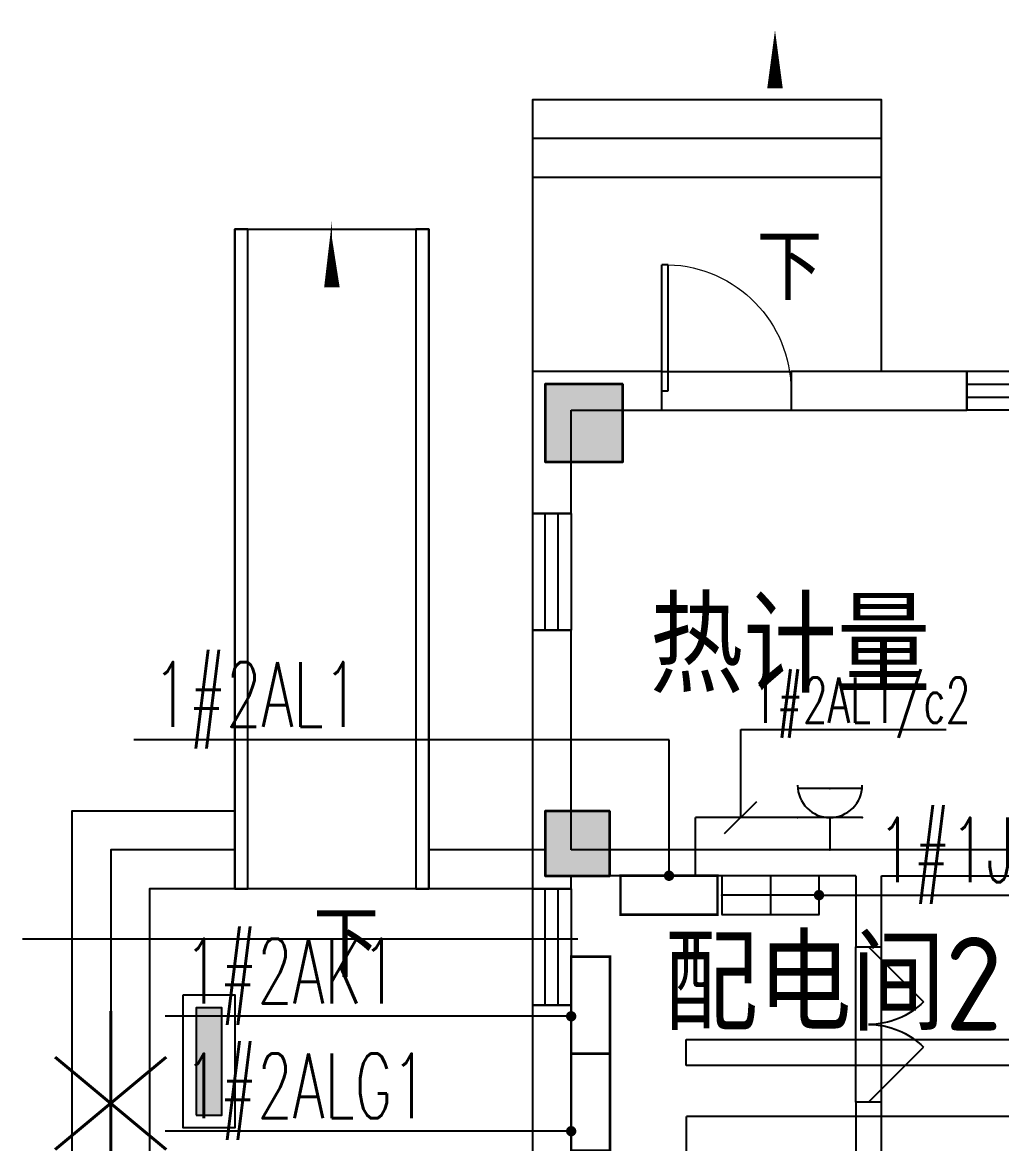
# Model space of a CAD drawing. Extents: x 0 to 302064749, y -59725395 to 1524223.
# Drawn here: x 2056187 to 2063757, y 1466403 to 1475072 of the extents above; entities that cross this region are included whole.
import ezdxf
from ezdxf.enums import TextEntityAlignment as Align

# ---------------------------------------------------------------- set-up
doc = ezdxf.new("R2010")
doc.units = 0
doc.header["$LTSCALE"] = 1000
for name, color, linetype in [('0-底图', 7, 'Continuous'), ('CABLETRAY', 4, 'Continuous'), ('COLU', 7, 'Continuous'), ('COLU_HATCH', 251, 'Continuous'), ('COLUMN', 255, 'Continuous'), ('D', 7, 'Continuous'), ('DIM-照明', 3, 'Continuous'), ('DIM-箱柜', 7, 'Continuous'), ('DIM_SYMB', 3, 'Continuous'), ('DOOR_FIRE', 4, 'Continuous'), ('EQUIP-插座', 3, 'Continuous'), ('EQUIP-箱柜', 3, 'Continuous'), ('PUB_HATCH', 8, 'Continuous'), ('PUB_TEXT', 7, 'Continuous'), ('STAIR', 2, 'Continuous'), ('TEXT', 7, 'Continuous'), ('WALL', 2, 'Continuous'), ('WINDOW', 4, 'Continuous'), ('WIRE-照明', 6, 'Continuous'), ('看线', 30, 'Continuous')]:
    doc.layers.add(name, color=color, linetype=linetype)
doc.layers.add('砼柱', color=2, linetype='Continuous', lineweight=35)
doc.styles.add('_TCH_DIM', font='SIMPLEX', dxfattribs={"width": 0.8, "height": 5, "bigfont": 'HZTXT'})
doc.styles.add('_TEL_DIM', font='simplex.shx', dxfattribs={"width": 0.8, "height": 3.5, "bigfont": 'gbcbig.shx'})
doc.styles.get("Standard").update_dxf_attribs({"font": 'geniso.shx', "bigfont": 'hztxt.shx'})

# ---------------------------------------------------------------- blocks, each defined once
blk = doc.blocks.new('$equip$00002928')
for p, q in [((-0.75, 0.5999999999976353), (-0.75, -9.094947017729282e-13)), ((0.75, 0.5999999999976353), (-0.75, 0.5999999999976353)), ((0.75, -9.094947017729282e-13), (0.75, 0.5999999999976353)), ((-0.75, -9.094947017729282e-13), (0.75, -9.094947017729282e-13))]:
    blk.add_line(p, q)
at = {"const_width": 0.04}
blk.add_lwpolyline([(-0.75, 0.5999999999976353), (-0.75, -9.094947017729282e-13), (0.75, -9.094947017729282e-13), (0.75, 0.5999999999976353), (-0.75, 0.5999999999976353), (-0.75, -9.094947017729282e-13)], dxfattribs=at)
for p in [(0, 0.5999999999976353), (-0.75, 0.2999999999983629), (0.75, 0.2999999999983629), (0, -9.094947017729282e-13)]:
    blk.add_point(p)
at = {"color": 7, "style": '_TEL_DIM', "flags": 1}
for tag in ['REMARK', 'A']:
    blk.add_attdef(tag, text='', height=2e-05, dxfattribs=at).set_placement((0, -9.094947017729282e-13), align=Align.MIDDLE_CENTER)
blk = doc.blocks.new('$equip$00002936')
for p, q in [((-0.75, 0.5999999999985448), (-0.75, 0)), ((0.75, 0.5999999999985448), (-0.75, 0.5999999999985448)), ((0, 0), (0, 0.5999999999985448)), ((0.75, 0), (0.75, 0.5999999999985448)), ((-0.75, 0.2999999999992724), (0.75, 0.2999999999992724)), ((-0.75, 0), (0.75, 0))]:
    blk.add_line(p, q)
at = {"const_width": 0.02}
blk.add_lwpolyline([(-0.75, 0.5999999999985448), (-0.75, 0), (0.75, 0), (0.75, 0.5999999999985448), (-0.75, 0.5999999999985448), (-0.75, 0)], dxfattribs=at)
for p in [(0, 0.5999999999985448), (-0.75, 0.2999999999992724), (0.75, 0.2999999999992724), (0, 0)]:
    blk.add_point(p)
at = {"color": 7, "style": '_TEL_DIM', "flags": 1}
for tag in ['REMARK', 'A']:
    blk.add_attdef(tag, text='', height=2e-05, dxfattribs=at).set_placement((0, 0), align=Align.MIDDLE_CENTER)
blk = doc.blocks.new('gfhj')
at = {"layer": 'WIRE-照明'}
blk.add_line((2053562.528484192, -41720.26640518103), (2057857.473085251, -41720.26640518103), dxfattribs=at)
at = {"layer": 'D', "style": '_TEL_DIM', "width": 0.8}
blk.add_text('*', height=2500, dxfattribs=at).set_placement((2053559.359580841, -44777.75184257422))
blk = doc.blocks.new('$equip$00001238')
for p, q in [((0.4974937185179442, 0.9500000000116415), (-0.4974937185179442, 0.9500000000116415)), ((0.5, 0.5), (-0.5, 0.5)), ((0, 0.5), (0, 0))]:
    blk.add_line(p, q)
blk.add_arc((0, 1), 0.5, 180, 0)
for p in [(0, 0.9500000000116415), (-0.5, 0.5), (0.5, 0.5), (0, 0)]:
    blk.add_point(p)
at = {"flags": 9}
blk.add_attdef('A', (0, 0), '', height=2e-05, dxfattribs=at)
blk = doc.blocks.new('1111')
at = {"layer": 'COLU_HATCH'}
h = blk.add_hatch(color=256, dxfattribs=at)
h.dxf.hatch_style = 1
h.paths.add_polyline_path([(1098792.014512679, 1081091.046134721), (1098792.014512679, 1081691.046134721), (1098192.014512679, 1081691.046134721), (1098192.014512679, 1081091.046134721)])
h = blk.add_hatch(color=256, dxfattribs=at)
h.dxf.hatch_style = 1
h.paths.add_polyline_path([(1098692.014512679, 1077891.046134721), (1098692.014512679, 1078391.046134721), (1098192.014512679, 1078391.046134721), (1098192.014512679, 1077891.046134721)])
at = {"layer": 'COLU'}
for points in [[(1098792.014512679, 1081091.046134721), (1098792.014512679, 1081691.046134721), (1098192.014512679, 1081691.046134721), (1098192.014512679, 1081091.046134721)], [(1098692.014512679, 1077891.046134721), (1098692.014512679, 1078391.046134721), (1098192.014512679, 1078391.046134721), (1098192.014512679, 1077891.046134721)]]:
    blk.add_lwpolyline(points, close=True, dxfattribs=at)
blk = doc.blocks.new('rtyu')
at = {"layer": '砼柱', "lineweight": 35}
for points in [[(2820908.240251928, 697339.8145582866), (2820308.240251928, 697339.8145582866), (2820308.240251928, 696739.8145582866), (2820908.240251928, 696739.8145582866)], [(2820908.240245177, 697339.8145492865), (2820308.240245177, 697339.8145492865), (2820308.240245177, 696739.8145492865), (2820908.240245177, 696739.8145492865)], [(2820808.240245177, 694039.8097752866), (2820308.240245177, 694039.8097752866), (2820308.240245177, 693539.8097752866), (2820808.240245177, 693539.8097752866)]]:
    blk.add_lwpolyline(points, close=True, dxfattribs=at)
blk = doc.blocks.new('A$C6D717843')
at = {"layer": 'TEXT'}
blk.add_blockref('rtyu', (-2821208.240216501, -641939.8145052865), dxfattribs=at)
blk = doc.blocks.new('$WINLIB2D$00000001')
at = {"color": 0}
for points in [[(-0.4999999999999964, 0.5000000000000142), (-0.4999999999999964, -0.4999999999999858)], [(-0.4999999999999964, 0.5000000000000142), (0.5000000000000036, 0.5000000000000142)], [(0.5000000000000036, -0.4999999999999858), (0.5000000000000036, 0.5000000000000142)], [(0.5000000000000036, 0.1666666666666714), (-0.4999999999999964, 0.1666666666666714)], [(0.5000000000000036, -0.1666666666666572), (-0.4999999999999964, -0.1666666666666572)], [(-0.4999999999999964, -0.4999999999999858), (0.5000000000000036, -0.4999999999999858)]]:
    blk.add_lwpolyline(points, dxfattribs=at)
blk = doc.blocks.new('$DorLib2D$00000001')
for p, q in [((0.45, 0.9750000000000001), (0.5000000000000002, 0.9750000000000001)), ((0.45, 0), (0.45, 0.9750000000000001)), ((0.5, 0), (0.5, 0.9750000000000001)), ((0.5, 0), (0.45, 0))]:
    blk.add_line(p, q)
at = {"lineweight": 13}
blk.add_arc((0.475, 0), 0.975, 91.4692835813538, 180, dxfattribs=at)
blk = doc.blocks.new('$DorLib2D$00000116')
at = {"color": 0}
for p, q in [((-0.4999999999999929, 7.105427357601002e-15), (-0.146446609406766, 0.353553390593234)), ((0.5000000000000071, 7.105427357601002e-15), (0.1464466094067731, 0.353553390593234))]:
    blk.add_line(p, q, dxfattribs=at)
for centre, radius, start, end in [((-0.4999999999984652, 4.831690603168681e-13), 0.4999999999984674, 0, 45), ((0.4999999999977511, 9.059419880941277e-13), 0.4999999999976598, 135, 180)]:
    blk.add_arc(centre, radius, start, end, dxfattribs=at)
blk = doc.blocks.new('_FZH')
blk.add_lwpolyline([(-0.5, -0.5), (0.5, -0.5), (0.5, 0.5), (-0.5, 0.5)], close=True)
at = {"layer": 'PUB_HATCH'}
blk.add_solid([(-0.5, -0.5), (0.5, -0.5), (-0.5, 0.5), (0.5, 0.5)], dxfattribs=at)
blk = doc.blocks.new('gfhjghj')
at = {"layer": 'DIM_SYMB'}
for points in [[(1064608.704674533, -5316.752083387226, 0, 0, 0), (1064608.704674533, -3911.842422120273, 0, 120, 0), (1064608.704674533, -4361.842422120273, 0, 0, 0)], [(1061182.74487341, -10549.93328066118, 0, 0, 0), (1061182.74487342, -5449.933280659781, 0, 120, 0), (1061182.744873419, -5899.933280659781, 0, 0, 0)]]:
    blk.add_lwpolyline(points, format="xyseb", dxfattribs=at)
at = {"layer": 'DOOR_FIRE'}
for p, q in [((1063732.744873604, -6549.933280344936), (1064732.744873604, -6549.933279994992)), ((1063732.744873709, -6849.933280344936), (1064732.744873709, -6849.933279994992)), ((1065232.744873674, -12199.93328065978), (1065232.744873674, -10999.93328065978)), ((1065432.744873674, -12199.93328065978), (1065432.744873674, -10999.93328065978))]:
    blk.add_line(p, q, dxfattribs=at)
at = {"layer": 'STAIR'}
for points in [[(1065432.744879182, -6549.933280791854), (1065432.744879182, -4449.933281019097), (1062732.744888159, -4449.933283680817), (1062732.744873674, -6549.933280694764)], [(1065432.744879182, -6549.933280791854), (1065432.744879182, -4749.933280905476), (1062732.74488609, -4749.933281725156), (1062732.744873674, -6549.933280694881)], [(1065432.744879182, -6549.933280791854), (1065432.744879182, -5049.933280791854), (1062732.74488402, -5049.933279769379), (1062732.744873674, -6549.933280694881)], [(1060432.744873625, -9949.933280659781), (1059172.744873674, -9949.933280659781), (1059172.744873674, -23949.93328065722), (1062832.744873674, -23949.93328066164)], [(1060432.744873625, -10249.93328065978), (1059472.744873674, -10249.93328065978), (1059472.744873674, -23649.93328065757), (1062832.744873675, -23649.93328066164)], [(1062832.744873673, -10249.93328065652), (1061932.744873411, -10249.93328065978)], [(1062832.744873673, -10549.93328065955), (1059772.744873674, -10549.93328065978), (1059772.744873674, -23349.93328065792), (1062832.744873675, -23349.93328066164)]]:
    blk.add_lwpolyline(points, dxfattribs=at)
for points in [[(1060432.74487342, -10549.93328065978), (1060432.74487342, -5449.933280659781), (1061932.74487342, -5449.933280659781), (1061932.744873411, -10549.93328066258)], [(1060532.744873634, -5449.93328155257), (1060432.744873634, -5449.93328155257), (1060432.744873625, -10549.93328155513), (1060432.744873625, -10549.93328155513), (1060532.744873625, -10549.93328155536)], [(1061932.74487342, -5449.933280659781), (1061832.74487342, -5449.933280659781), (1061832.744873411, -10549.93328066246), (1061832.744873411, -10549.93328066246), (1061932.744873411, -10549.93328066258)]]:
    blk.add_lwpolyline(points, close=True, dxfattribs=at)
at = {"layer": 'WALL'}
for p, q in [((1063732.744873603, -6549.933280344994), (1062732.744873674, -6549.933280694997)), ((1062732.744873674, -6549.933280694997), (1062732.744873674, -7649.933280619909)), ((1063732.744873708, -6849.933280345169), (1063732.744873603, -6549.933280344994)), ((1066091.476234159, -6549.933279519435), (1064732.744873603, -6549.933279994992)), ((1064732.744873603, -6549.933279994992), (1064732.744873708, -6849.933279995108)), ((1066091.476234265, -6849.933279519493), (1066091.476234159, -6549.933279519435)), ((1063032.744873674, -6849.933280590049), (1063732.744873708, -6849.933280345169)), ((1063032.744873674, -7649.933280619909), (1063032.744873674, -6849.933280590049)), ((1064732.744873708, -6849.933279995108), (1066091.476234265, -6849.933279519493)), ((1062732.744873674, -7649.933280619909), (1063032.744873674, -7649.933280619909)), ((1063032.744873674, -8549.933280619909), (1062732.744873674, -8549.933280619909)), ((1062732.744873674, -8549.933280619909), (1062732.744873674, -10349.9332806599)), ((1063032.744873674, -10249.93328065961), (1063032.744873674, -8549.933280619909)), ((1065332.744873674, -10249.93328065978), (1063032.744873674, -10249.93328065961)), ((1068760.055249185, -10249.93328066001), (1065332.744873674, -10249.93328065978)), ((1062732.744873674, -10349.9332806599), (1062732.744873674, -10549.9332806358)), ((1063032.744873673, -10549.93328063574), (1063032.744873673, -10449.93328065961)), ((1065232.744873674, -10449.93328065961), (1063032.744873673, -10449.93328065961)), ((1065232.744873674, -10449.93328065961), (1065232.744873673, -10999.93328066281)), ((1065432.744873674, -10999.93328066281), (1065432.744873674, -10449.93328065943)), ((1065432.744873674, -10449.93328065943), (1068760.055249185, -10449.93328065949)), ((1062732.744873674, -10549.9332806358), (1063032.744873673, -10549.93328063574)), ((1065232.744873673, -10999.93328066281), (1065432.744873674, -10999.93328066281)), ((1063032.744873673, -11449.93328063574), (1062732.744873674, -11449.9332806358)), ((1062732.744873674, -11449.9332806358), (1062732.744873674, -13049.93328065978)), ((1063032.744873673, -12949.93328065961), (1063032.744873673, -11449.93328063574)), ((1065432.744873674, -12199.93328065804), (1065232.744873673, -12199.93328065804)), ((1065232.744873673, -12199.93328065804), (1065232.744873674, -12949.93328065961)), ((1065432.744873674, -13149.93328065961), (1065432.744873674, -12199.93328065804))]:
    blk.add_line(p, q, dxfattribs=at)
at = {"layer": '看线'}
blk.add_lwpolyline([(1060032.74487342, -11370.9332806344), (1060432.74487342, -11370.9332806344), (1060432.74487342, -12400.2067584531), (1060032.74487342, -12400.2067584531)], close=True, dxfattribs=at)
for name, p in [('A$C6D717843', (1063732.744873674, -62049.93328784668)), ('1111', (-35359.27061556745, -1088340.983321694))]:
    blk.add_blockref(name, p)
at = {"layer": 'COLUMN', "xscale": 200.0000000423752, "yscale": 829.2734779979801, "zscale": 829.2734779979801, "rotation": 8.771190192054454e-09}
blk.add_blockref('_FZH', (1060232.743897115, -11885.57099605474), dxfattribs=at)
at = {"layer": 'DOOR_FIRE'}
for name, p, xscale, yscale, zscale, rotation in [('$DorLib2D$00000001', (1064232.744873656, -6699.933280169964), -1000, 1000, 300, 2.005387855774643e-08), ('$DorLib2D$00000116', (1065332.744873674, -11599.93328065978), -1200, 1200, 200, 270)]:
    blk.add_blockref(name, p, dxfattribs=dict(at, xscale=xscale, yscale=yscale, zscale=zscale, rotation=rotation))
at = {"layer": 'WINDOW', "xscale": 900, "yscale": 300, "zscale": 300}
for p, rotation in [((1066541.476234213, -6699.933279361925), 180.0000000200539), ((1062882.744873674, -8099.933280620491), 270), ((1062882.744873674, -10999.9332806344), 270)]:
    blk.add_blockref('$WINLIB2D$00000001', p, dxfattribs=dict(at, rotation=rotation))
at = {"layer": 'PUB_TEXT', "style": '_TCH_DIM'}
for p in [(1064466.284461767, -5999.252083387226), (1061040.324660644, -11232.43328066118)]:
    blk.add_text('下', height=506.3829787234042, dxfattribs=at).set_placement(p)
at = {"layer": 'PUB_TEXT'}
for s, p in [('热计量', (1063640.777484853, -9034.761492554506)), ('配电间2', (1063753.191741192, -11646.49736457052))]:
    blk.add_text(s, height=723.4042553191489, dxfattribs=at).set_placement(p)

msp = doc.modelspace()

# ---------------------------------------------------------------- linework, layer by layer
at = {"layer": 'CABLETRAY'}
for p, q in [((2061318.867882244, 1467007.022858672), (2061318.867882244, 1467207.022858672)), ((2061318.867882244, 1467207.022858672), (2064190.563367268, 1467207.022858672)), ((2064190.563367268, 1467007.022858672), (2061318.867882244, 1467007.022858672))]:
    msp.add_line(p, q, dxfattribs=at)
at = {"layer": 'DIM-照明'}
msp.add_line((2061616.256313292, 1468800.009425239), (2061863.743686708, 1469047.496798654), dxfattribs=at)
for points in [[(2061740, 1468923.753111946), (2061740, 1469605.698374867)], [(2061740, 1469605.698374867), (2063327.923076923, 1469605.698374867)]]:
    msp.add_lwpolyline(points, dxfattribs=at)
at = {"layer": 'DIM-箱柜'}
for p, q in [((2061186.11643151, 1469525.315039757), (2057048.802771618, 1469525.315039757)), ((2061186.11643151, 1468473.753111947), (2061186.11643151, 1469525.315039757)), ((2062345.659859514, 1468323.753111947), (2062945.134610448, 1468323.753111947)), ((2062945.134610448, 1468323.753111947), (2064194.294466563, 1468323.753111947)), ((2058618.474485515, 1467387.221908225), (2057289.57312969, 1467387.221908225)), ((2060429.513145294, 1467387.221908225), (2058618.474485515, 1467387.221908225)), ((2058618.474485515, 1466498.772669243), (2057289.573129689, 1466498.772669243)), ((2060429.513145293, 1466498.772669243), (2058618.474485515, 1466498.772669243))]:
    msp.add_line(p, q, dxfattribs=at)
at = {"layer": 'DIM-箱柜', "const_width": 40}
for points in [[(2061186.11643151, 1468453.753111947, 1), (2061186.11643151, 1468493.753111947, 1)], [(2062325.659859514, 1468323.753111947, 1), (2062365.659859514, 1468323.753111947, 1)], [(2060449.513145294, 1467387.221908225, 1), (2060409.513145294, 1467387.221908225, 1)], [(2060449.513145293, 1466498.772669243, 1), (2060409.513145293, 1466498.772669243, 1)]]:
    msp.add_lwpolyline(points, format="xyb", close=True, dxfattribs=at)
at = {"layer": 'WIRE-照明'}
for p, q in [((2061390, 1468473.753111946), (2061390, 1468923.753111946)), ((2062180, 1468923.753111946), (2061390, 1468923.753111946)), ((2061320.958023612, 1466273.753111945), (2061320.958023612, 1466613.167525351)), ((2064378.063367269, 1466613.167525351), (2061320.958023612, 1466613.167525351))]:
    msp.add_line(p, q, dxfattribs=at)

# ---------------------------------------------------------------- block references
at = {"layer": '0-底图'}
for name, p in [('gfhjghj', (997396.7682361938, 1478923.68631773)), ('gfhj', (2624.138182658236, 1509705.698374867))]:
    msp.add_blockref(name, p, dxfattribs=at)
at = {"layer": 'EQUIP-插座', "xscale": 500, "yscale": 500, "zscale": 500}
msp.add_blockref('$equip$00001238', (2062430, 1468673.753111946), dxfattribs=at)
at = {"layer": 'EQUIP-箱柜', "xscale": 500, "yscale": 500, "zscale": 500}
for name, p, rotation in [('$equip$00002928', (2061186.11643151, 1468473.753111947), 180), ('$equip$00002936', (2061970.659859514, 1468473.753111947), 180), ('$equip$00002928', (2060429.513145294, 1467473.753111959), 270), ('$equip$00002928', (2060429.513145293, 1466723.753111959), 270)]:
    msp.add_blockref(name, p, dxfattribs=dict(at, rotation=rotation))

# ---------------------------------------------------------------- texts
at = {"layer": 'DIM-照明', "color": 7, "style": '_TEL_DIM', "width": 0.6400000000000001}
msp.add_text('1#2AL1/c2', height=350, dxfattribs=at).set_placement((2061827.5, 1469655.698374867))
at = {"layer": 'DIM-箱柜', "color": 7, "style": '_TEL_DIM', "width": 0.6400000000000001}
for s, p in [('1#2AL1', (2057198.802771618, 1469625.315039757)), ('1#1JX2', (2062801.217543486, 1468423.753111947)), ('1#2AK1', (2057439.57312969, 1467487.221908225)), ('1#2ALG1', (2057439.573129689, 1466598.772669243))]:
    msp.add_text(s, height=500, dxfattribs=at).set_placement(p)

doc.saveas('drawing.dxf')
